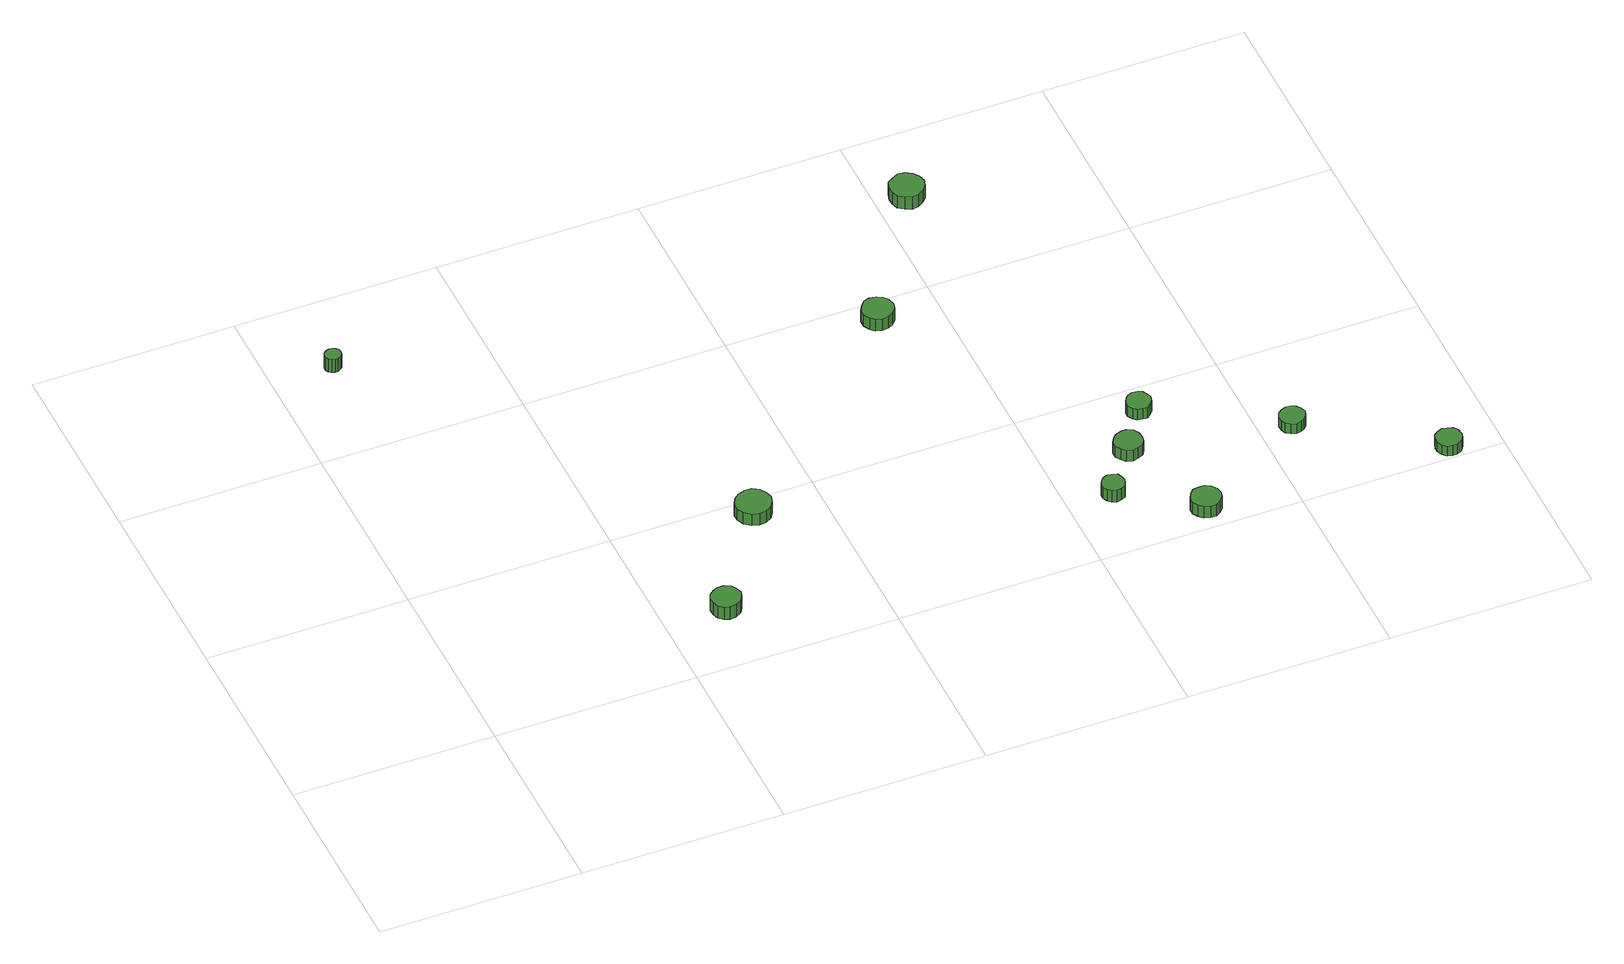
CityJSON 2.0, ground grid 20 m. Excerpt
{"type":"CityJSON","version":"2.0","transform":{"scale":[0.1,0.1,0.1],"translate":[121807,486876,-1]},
"CityObjects":{
"tree1":{"type":"SolitaryVegetationObject","attributes":{"function":"something"}},
"tree2":{"type":"SolitaryVegetationObject","attributes":{"function":"something"},"geometry":[{"type":"MultiSurface","lod":"1","boundaries":[[[0,1,2,3,4,5,6,7,8,9,10,11,12,13,14]],[[15,16,17,18,19,20,21,22,23,24,25,26,27,28,29]],[[0,29,28,1]],[[1,28,27,2]],[[2,27,26,3]],[[3,26,25,4]],[[4,25,24,5]],[[5,24,23,6]],[[6,23,22,7]],[[7,22,21,8]],[[8,21,20,9]],[[9,20,19,10]],[[10,19,18,11]],[[11,18,17,12]],[[12,17,16,13]],[[13,16,15,14]],[[14,15,29,0]]]}]},
"tree3":{"type":"SolitaryVegetationObject","attributes":{"function":"something"},"geometry":[{"type":"MultiSurface","lod":"1","boundaries":[[[30,31,32,33,34,35,36,37,38,39,40,41,42,43,44]],[[45,46,47,48,49,50,51,52,53,54,55,56,57,58,59]],[[30,59,58,31]],[[31,58,57,32]],[[32,57,56,33]],[[33,56,55,34]],[[34,55,54,35]],[[35,54,53,36]],[[36,53,52,37]],[[37,52,51,38]],[[38,51,50,39]],[[39,50,49,40]],[[40,49,48,41]],[[41,48,47,42]],[[42,47,46,43]],[[43,46,45,44]],[[44,45,59,30]]]}]},
"tree4":{"type":"SolitaryVegetationObject","attributes":{"function":"something"},"geometry":[{"type":"MultiSurface","lod":"1","boundaries":[[[60,61,62,63,64,65,66,67,68,69,70,71,72,73,74]],[[75,76,77,78,79,80,81,82,83,84,85,86,87,88,89]],[[60,89,88,61]],[[61,88,87,62]],[[62,87,86,63]],[[63,86,85,64]],[[64,85,84,65]],[[65,84,83,66]],[[66,83,82,67]],[[67,82,81,68]],[[68,81,80,69]],[[69,80,79,70]],[[70,79,78,71]],[[71,78,77,72]],[[72,77,76,73]],[[73,76,75,74]],[[74,75,89,60]]]}]},
"tree5":{"type":"SolitaryVegetationObject","attributes":{"function":"something"}},
"tree6":{"type":"SolitaryVegetationObject","attributes":{"function":"something"},"geometry":[{"type":"MultiSurface","lod":"1","boundaries":[[[90,91,92,93,94,95,96,97,98,99,100,101,102,103,104]],[[105,106,107,108,109,110,111,112,113,114,115,116,117,118,119]],[[90,119,118,91]],[[91,118,117,92]],[[92,117,116,93]],[[93,116,115,94]],[[94,115,114,95]],[[95,114,113,96]],[[96,113,112,97]],[[97,112,111,98]],[[98,111,110,99]],[[99,110,109,100]],[[100,109,108,101]],[[101,108,107,102]],[[102,107,106,103]],[[103,106,105,104]],[[104,105,119,90]]]}]},
"tree7":{"type":"SolitaryVegetationObject","attributes":{"function":"something"},"geometry":[{"type":"MultiSurface","lod":"1","boundaries":[[[120,121,122,123,124,125,126,127,128,129,130,131,132,133,134]],[[135,136,137,138,139,140,141,142,143,144,145,146,147,148,149]],[[120,149,148,121]],[[121,148,147,122]],[[122,147,146,123]],[[123,146,145,124]],[[124,145,144,125]],[[125,144,143,126]],[[126,143,142,127]],[[127,142,141,128]],[[128,141,140,129]],[[129,140,139,130]],[[130,139,138,131]],[[131,138,137,132]],[[132,137,136,133]],[[133,136,135,134]],[[134,135,149,120]]]}]},
"tree8":{"type":"SolitaryVegetationObject","attributes":{"function":"something"},"geometry":[{"type":"MultiSurface","lod":"1","boundaries":[[[150,151,152,153,154,155,156,157,158,159,160,161,162,163,164]],[[165,166,167,168,169,170,171,172,173,174,175,176,177,178,179]],[[150,179,178,151]],[[151,178,177,152]],[[152,177,176,153]],[[153,176,175,154]],[[154,175,174,155]],[[155,174,173,156]],[[156,173,172,157]],[[157,172,171,158]],[[158,171,170,159]],[[159,170,169,160]],[[160,169,168,161]],[[161,168,167,162]],[[162,167,166,163]],[[163,166,165,164]],[[164,165,179,150]]]}]},
"tree9":{"type":"SolitaryVegetationObject","attributes":{"function":"something"},"geometry":[{"type":"MultiSurface","lod":"1","boundaries":[[[180,181,182,183,184,185,186,187,188,189,190,191,192,193,194]],[[195,196,197,198,199,200,201,202,203,204,205,206,207,208,209]],[[180,209,208,181]],[[181,208,207,182]],[[182,207,206,183]],[[183,206,205,184]],[[184,205,204,185]],[[185,204,203,186]],[[186,203,202,187]],[[187,202,201,188]],[[188,201,200,189]],[[189,200,199,190]],[[190,199,198,191]],[[191,198,197,192]],[[192,197,196,193]],[[193,196,195,194]],[[194,195,209,180]]]}]},
"tree10":{"type":"SolitaryVegetationObject","attributes":{"function":"something"},"geometry":[{"type":"MultiSurface","lod":"1","boundaries":[[[210,211,212,213,214,215,216,217,218,219,220,221,222,223,224]],[[225,226,227,228,229,230,231,232,233,234,235,236,237,238,239]],[[210,239,238,211]],[[211,238,237,212]],[[212,237,236,213]],[[213,236,235,214]],[[214,235,234,215]],[[215,234,233,216]],[[216,233,232,217]],[[217,232,231,218]],[[218,231,230,219]],[[219,230,229,220]],[[220,229,228,221]],[[221,228,227,222]],[[222,227,226,223]],[[223,226,225,224]],[[224,225,239,210]]]}]},
"tree11":{"type":"SolitaryVegetationObject","attributes":{"function":"something"},"geometry":[{"type":"MultiSurface","lod":"1","boundaries":[[[240,241,242,243,244,245,246,247,248,249,250,251,252,253,254]],[[255,256,257,258,259,260,261,262,263,264,265,266,267,268,269]],[[240,269,268,241]],[[241,268,267,242]],[[242,267,266,243]],[[243,266,265,244]],[[244,265,264,245]],[[245,264,263,246]],[[246,263,262,247]],[[247,262,261,248]],[[248,261,260,249]],[[249,260,259,250]],[[250,259,258,251]],[[251,258,257,252]],[[252,257,256,253]],[[253,256,255,254]],[[254,255,269,240]]]}]},
"tree12":{"type":"SolitaryVegetationObject","attributes":{"function":"something"},"geometry":[{"type":"MultiSurface","lod":"1","boundaries":[[[270,271,272,273,274,275,276,277,278,279,280,281,282,283,284]],[[285,286,287,288,289,290,291,292,293,294,295,296,297,298,299]],[[270,299,298,271]],[[271,298,297,272]],[[272,297,296,273]],[[273,296,295,274]],[[274,295,294,275]],[[275,294,293,276]],[[276,293,292,277]],[[277,292,291,278]],[[278,291,290,279]],[[279,290,289,280]],[[280,289,288,281]],[[281,288,287,282]],[[282,287,286,283]],[[283,286,285,284]],[[284,285,299,270]]]}]},
"tree13":{"type":"SolitaryVegetationObject","attributes":{"function":"something"},"geometry":[{"type":"MultiSurface","lod":"1","boundaries":[[[300,301,302,303,304,305,306,307,308,309,310,311,312,313,314]],[[315,316,317,318,319,320,321,322,323,324,325,326,327,328,329]],[[300,329,328,301]],[[301,328,327,302]],[[302,327,326,303]],[[303,326,325,304]],[[304,325,324,305]],[[305,324,323,306]],[[306,323,322,307]],[[307,322,321,308]],[[308,321,320,309]],[[309,320,319,310]],[[310,319,318,311]],[[311,318,317,312]],[[312,317,316,313]],[[313,316,315,314]],[[314,315,329,300]]]}]}
},
"vertices":[
[69,514,21],[68,518,21],[66,520,21],[63,522,21],[60,522,21],[57,521,21],[54,519,21],[53,516,21],[53,513,21],[54,510,21],[57,508,21],[60,507,21],[63,507,21],[66,509,21],[68,511,21],[68,511,5],[66,509,5],[63,507,5],[60,507,5],[57,508,5],[54,510,5],[53,513,5],[53,516,5],[54,519,5],[57,521,5],[60,522,5],[63,522,5],[66,520,5],[68,518,5],[69,514,5],
[276,75,20],[274,81,20],[271,86,20],[265,89,20],[259,89,20],[254,87,20],[249,83,20],[247,78,20],[247,72,20],[249,66,20],[254,62,20],[259,60,20],[265,61,20],[271,64,20],[274,69,20],[274,69,5],[271,64,5],[265,61,5],[259,60,5],[254,62,5],[249,66,5],[247,72,5],[247,78,5],[249,83,5],[254,87,5],[259,89,5],[265,89,5],[271,86,5],[274,81,5],[276,75,5],
[352,182,20],[350,189,20],[346,195,20],[340,199,20],[333,199,20],[326,197,20],[320,192,20],[317,186,20],[317,179,20],[320,172,20],[326,167,20],[333,165,20],[340,166,20],[346,169,20],[350,175,20],[350,175,6],[346,169,6],[340,166,6],[333,165,6],[326,167,6],[320,172,6],[317,179,6],[317,186,6],[320,192,6],[326,197,6],[333,199,6],[340,199,6],[346,195,6],[350,189,6],[352,182,6],
[556,374,22],[554,381,22],[550,386,22],[545,389,22],[538,390,22],[532,388,22],[528,383,22],[525,378,22],[525,371,22],[528,365,22],[532,361,22],[538,359,22],[545,360,22],[550,363,22],[554,368,22],[554,368,8],[550,363,8],[545,360,8],[538,359,8],[532,361,8],[528,365,8],[525,371,8],[525,378,8],[528,383,8],[532,388,8],[538,390,8],[545,389,8],[550,386,8],[554,381,8],[556,374,8],
[656,75,21],[655,80,21],[653,84,21],[648,86,21],[644,87,21],[639,85,21],[636,82,21],[634,78,21],[634,73,21],[636,69,21],[639,66,21],[644,64,21],[648,65,21],[653,67,21],[655,71,21],[655,71,7],[653,67,7],[648,65,7],[644,64,7],[639,66,7],[636,69,7],[634,73,7],[634,78,7],[636,82,7],[639,85,7],[644,87,7],[648,86,7],[653,84,7],[655,80,7],[656,75,7],
[694,123,20],[693,129,20],[690,134,20],[684,137,20],[679,137,20],[673,135,20],[669,131,20],[666,126,20],[666,120,20],[669,115,20],[673,111,20],[679,109,20],[684,110,20],[690,113,20],[693,117,20],[693,117,7],[690,113,7],[684,110,7],[679,109,7],[673,111,7],[669,115,7],[666,120,7],[666,126,7],[669,131,7],[673,135,7],[679,137,7],[684,137,7],[690,134,7],[693,129,7],[694,123,7],
[730,26,20],[729,32,20],[725,37,20],[720,40,20],[714,40,20],[708,39,20],[704,35,20],[701,29,20],[701,23,20],[704,18,20],[708,14,20],[714,12,20],[720,12,20],[725,15,20],[729,20,20],[729,20,6],[725,15,6],[720,12,6],[714,12,6],[708,14,6],[704,18,6],[701,23,6],[701,29,6],[704,35,6],[708,39,6],[714,40,6],[720,40,6],[725,37,6],[729,32,6],[730,26,6],
[722,169,20],[721,173,20],[718,178,20],[714,180,20],[709,181,20],[704,179,20],[701,176,20],[698,171,20],[698,166,20],[701,161,20],[704,158,20],[709,157,20],[714,157,20],[718,160,20],[721,164,20],[721,164,7],[718,160,7],[714,157,7],[709,157,7],[704,158,7],[701,161,7],[698,166,7],[698,171,7],[701,176,7],[704,179,7],[709,181,7],[714,180,7],[718,178,7],[721,173,7],[722,169,7],
[646,514,24],[644,521,24],[640,526,24],[634,530,24],[627,531,24],[621,528,24],[615,524,24],[613,517,24],[613,511,24],[615,504,24],[621,500,24],[627,497,24],[634,498,24],[640,502,24],[644,507,24],[644,507,9],[640,502,9],[634,498,9],[627,497,9],[621,500,9],[615,504,9],[613,511,9],[613,517,9],[615,524,9],[621,528,9],[627,531,9],[634,530,9],[640,526,9],[644,521,9],[646,514,9],
[844,97,19],[842,102,19],[839,106,19],[835,108,19],[830,109,19],[825,107,19],[821,104,19],[819,99,19],[819,94,19],[821,89,19],[825,86,19],[830,84,19],[835,85,19],[839,87,19],[842,91,19],[842,91,7],[839,87,7],[835,85,7],[830,84,7],[825,86,7],[821,89,7],[819,94,7],[819,99,7],[821,104,7],[825,107,7],[830,109,7],[835,108,7],[839,106,7],[842,102,7],[844,97,7],
[963,13,19],[962,19,19],[959,23,19],[954,25,19],[949,26,19],[944,24,19],[940,21,19],[938,16,19],[938,11,19],[940,6,19],[944,2,19],[949,1,19],[954,1,19],[959,4,19],[962,8,19],[962,8,7],[959,4,7],[954,1,7],[949,1,7],[944,2,7],[940,6,7],[938,11,7],[938,16,7],[940,21,7],[944,24,7],[949,26,7],[954,25,7],[959,23,7],[962,19,7],[963,13,7]
]}
